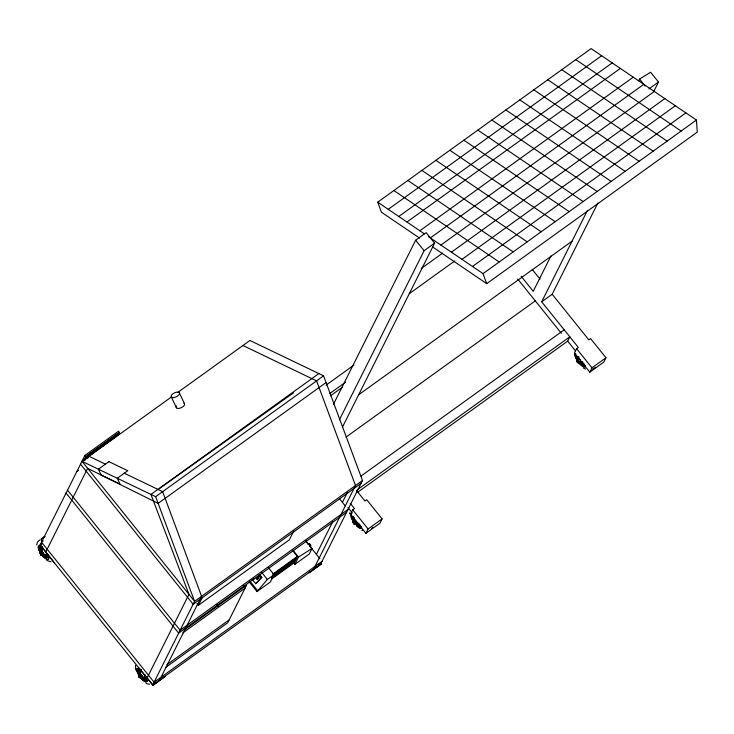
<?xml version="1.0" encoding="UTF-8"?>
<svg xmlns="http://www.w3.org/2000/svg" width="734" height="734" viewBox="0 0 734 734"><rect width="100%" height="100%" fill="white"/><g stroke="black" fill="none" stroke-linecap="round" stroke-linejoin="round"><path stroke-width="1.1" d="M41.407 555.28L42.783 555.354L41.306 552.794L42.242 551.463L40.205 552.023L40.755 554.271M138.698 674.555L139.276 677.188L141.387 678.344L139.799 675.326L140.735 673.995L139.928 673.794L138.588 674.867L140.01 677.473L140.139 676.317M353.65 523.113L354.164 523.59L353.008 520.718L355.045 520.167L354.118 521.489L355.568 524.48C353.926 524.296 359.394 519.571 355.706 524.516M578.933 359.027L577.997 360.357L579.456 363.348C571.391 358.495 584.099 356.926 579.676 363.211C580.466 361.394 575.392 358.908 577.695 360.119C578.676 360.889 579.291 362.468 580.612 361.119M578.043 361.981C576.364 361.045 580.851 365.037 579.465 361.706M41.544 553.831L41.765 555.354L42.902 555.812L41.765 555.354L41.508 554.097M139.304 677.381L138.91 675.775M355.045 522.617L354.678 522.03L355.586 522.837M577.502 362.412L577.181 361.339L578.355 362.88M41.288 553.831C39.92 554.941 43.123 554.298 40.26 553.629M42.875 553.427L43.223 553.344M353.559 522.966C353.54 521.168 354.605 523.92 354.898 524.315M578.346 361.945L578.3 362.468L577.612 361.981M42.618 555.583C43.288 549.417 46.325 560.693 40.205 552.023M139.478 676.032C137.322 674.271 140.91 675.252 141.167 676.987C141.552 679.803 140.469 675.785 142.414 676.087C142.341 681.106 140.864 675.152 138.68 674.693M355.54 524.177L355.228 524.287M36.7 544.977L37.471 541.894L39.847 540.041M349.503 513.681L349.604 512.772M355.247 522.975L352.99 520.865L354.953 522.48M42.829 555.051L42.728 554.656M141.277 677.886L140.763 677.886M579.429 363.046L578.961 362.917M139.699 675.243L139.772 674.812M40.104 552.335L40.673 553.73M139.955 677.207L139.276 675.876M141.277 677.849L141.167 676.987L141.323 677.583M42.636 554.675L41.875 553.326L42.251 553.794M355.439 523.379L355.999 524.434M40.627 553.904L41.324 554.023L41.306 554.776M40.884 553.656L40.93 553.473A8.065 2.569 54.3 0 1 38.397 546.747A8.065 2.569 54.3 0 1 42.132 547.243A8.12 2.587 54.3 0 0 38.287 546.766A8.12 2.587 54.3 0 0 40.893 553.5L41.425 553.555M41.48 554.776L40.948 554.555M43.113 553.812L43.113 553.335M135.533 665.316L135.662 669.968M139.781 676.858L139.065 676.308L140.157 677.849M354.293 523.92C352.696 523.929 353.173 519.81 353.155 521.709M353.604 522.608C354.935 524.443 352.228 520.773 353.302 522.874M353.705 522.259L354.421 523.608M578.465 362.293L578.41 362.963M140.579 678.143C139.414 674.931 140.093 678.381 141.258 678.308M578.777 363.183L578.098 362.844M42.416 547.032L41.398 551.482A2.211 0.706 54.3 0 0 41.48 552.133M42.719 546.913L41.728 551.234A2.211 0.706 54.3 0 0 41.728 551.518M140.91 669.555L139.891 674.005A2.211 0.706 54.3 0 0 139.882 674.289M141.212 669.445L140.222 673.766A2.211 0.706 54.3 0 0 140.212 674.051M578.594 356.816L578.089 359.045A2.211 0.706 54.3 0 0 578.08 359.321M41.159 554.133L40.315 552.197L42.242 553.913M577.686 361.183C576.419 359.376 576.814 360.477 578.117 361.734M41.214 552.711L41.288 552.289M354.017 521.415L354.091 520.984M577.897 360.275L577.97 359.853M40.242 553.454L40.976 553.427M354.55 523.204L354.21 523.975M577.126 361.678L577.291 360.816L578.502 362.779M354.155 523.113L354.228 523.59L353.641 522.883L354.917 524.168L354.733 523.691M577.218 360.871L577.364 361.339M249.266 581.906L257.038 591.576L267.369 579.456L274.03 574.658L268.378 567.63M41.627 539.16A3.945 1.257 54.3 0 1 41.728 538.536L44.792 536.655M118.523 434.556L119.532 432.537L118.495 431.243L84.878 455.438L40.086 545.078L152.883 685.4L165.168 676.353L152.883 685.4M83.896 460.768L85.915 456.731L119.532 432.537M84.548 459.796L86.126 456.658L86.539 457.172L85.098 460.062M86.575 458.759L87.832 456.245L87.208 455.465L117.724 433.5L118.348 434.28L117.89 435.189L119.183 434.253L119.22 432.831M87.796 458.135L88.805 456.126L116.467 436.207M45.71 552.078L87.649 468.329L158.149 503.386L326.061 382.542M117.724 433.5L118.082 434.812L87.566 456.777L87.153 456.254M54.389 562.868L40.26 544.766L41.003 544.233M138.588 667.619L153.039 685.079M139.488 675.078L138.809 674.729L138.799 675.243M145.488 675.014L144.506 676.987L146.892 677.087M147.02 678.106L188.959 594.356L150.938 494.422L318.859 373.578M159.645 680.069L201.584 596.32L162.654 491.652L124.275 473.228M196.978 603.486L198.409 605.256L202.364 597.357M333.493 404.25L415.664 240.211L426.16 232.65L434.601 243.156L342.466 427.087M339.365 419.876L424.105 250.707L434.601 243.156M293.811 530.902L289.361 539.793L198.409 605.256M274.03 574.658L270.36 581.989L257.038 591.576M292.343 550.197L297.343 556.418L296.802 557.501L273.268 574.438M293.38 562.648L294.793 564.409L298.463 557.069L311.987 548.509L305.555 540.508M311.987 548.509L309.234 554.014L294.793 564.409M316.382 554.363L332.768 521.635M342.411 502.386L347.411 492.386M313.565 569.29L355.504 485.541L316.574 380.873L242.936 345.512M362.495 480.504L320.565 564.253L152.644 685.106L194.583 601.357L362.495 480.504L323.566 375.836L249.936 340.475L178.032 392.222M356.43 490.395L364.954 501.001L366.706 499.744L382.102 518.892L379.937 523.223L365.936 533.297L350.54 514.149L352.715 509.818L354.467 508.552L350.228 503.295M365.936 533.297L368.11 528.966L382.102 518.892M550.959 255.937L533.242 291.306L521.186 276.305M638.653 80.859L639.553 79.07L650.627 72.244L658.49 82.025L653.866 91.255M597.889 203.006L552.179 294.251L588.842 339.87L590.595 338.613L605.99 357.761L603.816 362.091L589.824 372.166L574.428 353.008L576.603 348.678L578.346 347.421L541.683 301.812L587.393 210.548M357.972 492.055L567.657 341.145L569.823 336.814L357.357 489.725M589.824 372.166L591.999 367.835L605.99 357.761M139.506 676.977L139.121 676.317M578.897 361.431L578.566 360.889L578.933 361.477M40.911 552.5L40.297 552.665M353.715 521.204L353.109 521.351M577.603 360.073L576.997 360.22M353.586 522.039L353.063 521.626M256.258 578.337L257.9 576.474L258.707 577.493L257.074 579.346L256.258 578.337L259.047 576.685M252.111 579.236L255.689 583.686L261.836 577.227L259.689 574.557M261.836 577.227L255.689 583.686M40.838 554.069L40.407 553.528L41.049 554.005M41.636 553.115L41.37 553.482M41.425 554.886L41.26 554.271M41.71 554.675L41.058 554.179M41.856 554.73L41.095 553.849M139.561 677.482L139.084 676.537M353.559 522.498L354.008 523.819L353.549 522.7M353.467 522.617L354.228 522.865M354.127 522.718L354.467 523.415L354.394 522.938M577.135 361.871L577.997 362.339M419.655 238.146L381.414 212.199L377.726 202.18L591.118 48.6L696.419 120.046L697.3 132.083L486.715 283.645L432.684 246.982M388.258 209.328L601.651 55.747M398.791 216.475L612.184 62.895M406.948 222.007L620.331 68.427M86.539 457.172L87.832 456.245M118.348 434.28L119.642 433.354M82.025 461.328L155.654 496.689L194.583 601.357L82.025 461.328L171.545 396.901M76.795 471.577L78.611 470.274M419.848 230.76L633.24 77.18M430.381 237.908L643.773 84.327M648.865 88.942L658.49 82.025M440.914 245.046L654.297 91.466M421.261 268.497L442.593 253.138M43.278 540.93L41.526 542.187L154.094 682.216L322.006 561.363M451.438 252.193L664.83 98.613M409.288 293.692L454.75 260.965M461.97 259.341L675.363 105.76M472.503 266.479L685.886 112.898M155.654 496.689L323.566 375.836M326.034 385.166L353.871 365.137M428.674 236.752L483.027 273.626L696.419 120.046M329.814 393.507L345.586 382.157M330.428 395.837L342.484 387.157M358.669 394.754L572.061 241.174M346.026 437.106L535.297 300.885M541.683 301.812L552.179 294.251M361.009 476.054L564.198 329.814M361.055 483.394L193.143 604.247L80.575 464.218M348.035 509.387L180.124 630.24L67.556 490.202M346.595 512.277L178.674 633.121L66.115 493.092M184.262 630.029L246.56 585.191L227.76 622.735L165.462 667.573M182.812 632.919L245.119 588.081M350.54 514.149L352.292 512.882L347.989 507.533M272.91 574.006L297.343 556.418M273.048 574.887L296.573 557.95L273.754 574.621M273.525 575.08L296.151 558.803L273.323 575.484M273.112 575.906L295.738 559.62L272.892 576.355M272.672 576.786L295.297 560.501L271.516 577.942M272.158 577.805L294.784 561.519L294.132 562.831L271.507 579.117M166.902 664.683L229.21 619.845M371.523 528.452L373.257 527.205M592.815 369.184L595.412 367.312M159.315 488.624L293.545 392.754M257.074 579.346L258.928 578.245M353.091 522.03L353.889 522.36M46.637 554.427L44.086 554.876A2.211 0.706 54.3 0 1 43.636 554.858M139.121 676.225L140.13 677.308L139.662 676.39M144.846 677.069L142.579 677.409A2.211 0.706 54.3 0 1 142.13 677.381M582.805 362.146L580.778 362.44A2.211 0.706 54.3 0 1 580.328 362.422M358.917 523.278L356.889 523.571A2.211 0.706 54.3 0 1 356.44 523.553M48.398 554.555L46.013 554.454M577.181 361.339L577.979 361.899M41.113 555.06L41.416 554.555M51.013 561.758L46.765 560.464M139.231 676.133L139.781 676.363M140.35 677.262L139.754 676.803M149.507 684.281L145.938 683.446M354.384 524.076L354.935 524.149M361.715 530.251L362.633 530.453M580.034 362.284L580.842 362.477M356.146 523.415L356.953 523.617M43.343 554.711L44.15 554.913M141.836 677.243L142.644 677.445M577.988 361.568L577.438 361.192L577.979 361.394M355.027 520.314L356.724 522.25M42.223 551.61L43.921 553.555M140.717 674.142L142.414 676.087M353.421 522.314L353.742 522.599M578.227 362.468L577.75 362.238M585.594 369.11L583.457 368.028M40.81 553.601L41.398 553.959M41.269 554.849L41.581 555.115M140.533 669.793A8.12 2.587 54.3 0 0 136.781 669.298A8.12 2.587 54.3 0 0 139.387 676.023L139.57 676.188M140.029 677.436L139.231 676.537M89.016 456.291L105.412 464.163M577.539 361.22L578.218 361.908M575.814 59.619L681.115 131.065M561.822 69.684L667.123 141.13M547.83 79.758L653.132 151.204M533.838 89.832L639.14 161.278M519.846 99.897L625.148 171.343M505.854 109.972L611.156 181.417M491.863 120.046L597.164 191.482M477.862 130.111L583.163 201.556M463.87 140.185L569.171 211.631M449.878 150.259L555.179 221.696M435.886 160.324L541.187 231.77M421.894 170.398L527.196 241.844M407.902 180.472L513.204 251.909M393.91 190.537L499.212 261.983M377.726 202.18L424.362 233.825M577.612 362.513L577.098 361.357M40.92 554.95L40.333 553.574M41.489 555.225L40.709 554.73M354.293 523.599L353.742 522.892M354.091 522.259L354.706 523.177M44.893 536.453L41.242 538.894A4.505 1.229 52.8 0 0 41.453 540.499M578.144 362.431L577.429 361.568M353.898 522.544L354.357 523.186M577.19 361.743L577.63 362.394M354.586 522.186L354.898 522.856M353.733 522.727L354.109 523.204M139.552 676.711L139.855 677.207M353.669 523.305L354.091 523.764L353.494 523.214M139.359 677.133L139.781 677.592A1.945 0.624 54.3 0 1 138.754 675.051A1.945 0.624 54.3 0 1 140.845 677.143A1.945 0.624 54.3 0 1 140.075 677.858M639.553 79.07L645.177 86.071M532.205 269.415L540.05 279.159M576.603 348.678L591.999 367.835M517.709 279.003L561.326 333.273M567.657 341.145L575.465 350.87M415.664 240.211L424.105 250.707M352.715 509.818L368.11 528.966M339.539 498.808L345.228 505.882M305.601 540.958L308.473 544.536M309.913 546.316L319.896 558.739M292.747 549.959L298.463 557.069M261.717 572.419L267.369 579.456M258.763 575.107L260.909 577.777M249.753 580.924L257.524 590.595M242.972 585.411L244.404 587.191M217.062 604.733L218.493 606.513M84.878 455.438L85.915 456.731M577.915 361.55L578.328 362.339M355.687 521.489L356.1 522.287M140.396 675.977L140.735 676.445L140.442 676.032M355.843 521.709L356.183 522.25M140.038 676.363L140.396 677.014M139.79 676.537L140.148 677.188M139.295 677.207L138.992 676.711M41.297 554.005L41.609 554.509M40.81 554.684L40.517 554.06L40.599 554.592M43.123 553.133L43.278 553.491M577.759 361.559L577.979 362.082M141.717 675.647L141.277 675.225L141.634 675.711M41.911 553.821L42.141 554.308M579.135 361.844L579.355 362.302M578.3 362.073L578.557 362.798M354.641 522.764L354.724 523.296M179.316 392.718L184.417 403.562M171.343 397.002L176.435 407.838M483.027 273.626L486.715 283.645M139.423 676.482L138.891 676.711L138.735 675.977M183.922 403.186A4.551 2.174 -25.2 0 1 180.72 407.939A4.551 2.174 -25.2 0 1 176.637 405.985M357.229 523.333A2.211 0.706 54.3 0 1 356.449 523.122M354.283 520.828A2.211 0.706 54.3 0 1 354.201 520.177M361.431 526.691A8.12 2.587 54.3 0 1 356.302 525.434A8.065 2.569 54.3 0 0 361.477 526.608M353.696 522.195A8.12 2.587 54.3 0 1 351.219 515.075M358.898 523.837A4.661 1.486 54.3 0 1 356.063 523.828A4.661 1.486 54.3 0 0 357.642 524.984M353.953 520.966A4.661 1.486 54.3 0 1 354.522 517.892M359.825 524.461A6.01 1.918 54.3 0 1 356.173 524.443M353.439 520.745A6.01 1.918 54.3 0 1 353.384 516.442M360.036 525.893A6.01 1.918 54.3 0 1 357.348 525.232M352.623 518.213A6.01 1.918 54.3 0 1 352.604 516.644M358.724 525.25A4.661 1.486 54.3 0 1 358.256 525.25M353.568 519.92A4.661 1.486 54.3 0 1 353.54 517.562M352.715 520.378A8.065 2.569 54.3 0 1 351.329 515.057M578.502 359.458A2.211 0.706 54.3 0 1 578.42 358.807M575.612 353.485A8.12 2.587 54.3 0 0 578.842 362.77A8.12 2.587 54.3 0 0 585.319 365.56A8.065 2.569 54.3 0 1 578.924 362.697M582.484 361.834A4.661 1.486 54.3 0 1 579.952 362.697M577.832 359.825A4.661 1.486 54.3 0 1 579.117 357.265M583.714 363.321A6.01 1.918 54.3 0 1 580.053 363.312M577.328 359.614A6.01 1.918 54.3 0 1 576.667 355.311M584.044 364.11A6.01 1.918 54.3 0 1 580.245 363.174M576.511 357.082A6.01 1.918 54.3 0 1 576.484 355.513M582.897 363.862A4.661 1.486 54.3 0 1 581.53 363.853M580.814 363.348A4.661 1.486 54.3 0 1 580.043 362.633M577.933 359.761A4.661 1.486 54.3 0 1 577.456 358.779M577.144 357.908A4.661 1.486 54.3 0 1 577.419 356.421M576.594 359.247A8.065 2.569 54.3 0 1 575.713 353.467M319.07 564.033A1.055 0.991 26.6 0 1 318.941 564.253M44.416 554.638A2.211 0.706 54.3 0 1 43.967 554.61M42.15 555.207A8.12 2.587 54.3 0 0 47.591 559.381A8.065 2.569 54.3 0 0 47.949 555.152A8.12 2.587 54.3 0 1 47.591 559.381A8.065 2.569 54.3 0 1 42.233 555.133M45.682 554.335A4.652 1.486 54.3 0 1 43.15 555.207M41.049 552.344A4.652 1.486 54.3 0 1 42.324 549.784M46.71 554.555A5.991 1.908 54.3 0 1 43.453 555.675M40.737 551.986A5.991 1.908 54.3 0 1 42.389 548.693M46.627 554.629A6.01 1.918 54.3 0 1 43.361 555.748M40.636 552.051A6.01 1.918 54.3 0 1 42.297 548.738M45.792 554.271A4.661 1.486 54.3 0 1 43.26 555.133M41.141 552.262A4.661 1.486 54.3 0 1 42.425 549.702M46.82 554.491A6.01 1.918 54.3 0 1 44.545 556.537M40.829 551.913A6.01 1.918 54.3 0 1 42.48 548.601M40.645 554.207A1.945 0.624 54.3 0 1 40.709 552.629A1.945 0.624 54.3 0 1 42.581 555.326A1.945 0.624 54.3 0 1 40.939 554.62M142.91 677.17A2.211 0.706 54.3 0 1 142.46 677.143M153.929 683.015A1.055 0.991 26.6 0 1 153.663 683.079M146.396 677.748A8.12 2.587 54.3 0 1 146.075 681.914A8.12 2.587 54.3 0 1 140.644 677.73M144.176 676.867A4.652 1.486 54.3 0 1 141.644 677.73M139.533 674.867A4.652 1.486 54.3 0 1 140.818 672.316M145.204 677.087A5.991 1.908 54.3 0 1 141.946 678.207M139.231 674.509A5.991 1.908 54.3 0 1 140.882 671.215A6.01 1.918 54.3 0 0 139.13 674.574M145.121 677.161A6.01 1.918 54.3 0 1 141.855 678.28M144.286 676.794A4.661 1.486 54.3 0 1 141.754 677.665M139.634 674.794A4.661 1.486 54.3 0 1 140.203 671.72M145.314 677.023A6.01 1.918 54.3 0 1 144.745 680.06M143.965 679.721A6.01 1.918 54.3 0 1 142.047 678.143M138.313 672.05A6.01 1.918 54.3 0 1 140.974 671.133M144.699 678.822A4.661 1.486 54.3 0 1 143.332 678.822M142.616 678.308A4.661 1.486 54.3 0 1 141.845 677.592M139.735 674.729A4.661 1.486 54.3 0 1 139.249 673.748M138.946 672.867A4.661 1.486 54.3 0 1 139.221 671.39M146.442 677.684A8.065 2.569 54.3 0 1 146.13 681.822A8.065 2.569 54.3 0 1 140.726 677.665M138.396 674.216A8.065 2.569 54.3 0 1 140.625 669.775M253.67 577.906A1.165 0.771 59.3 0 1 253.276 579.557M309.152 544.307A1.44 0.459 54.3 0 1 309.546 543.711A1.44 0.459 54.3 0 1 310.812 545.417A1.44 0.459 54.3 0 1 310.198 545.729M308.363 544.298A1.44 0.459 54.3 0 1 309.509 544.793A1.44 0.459 54.3 0 1 310.087 546.445M308.225 544.16A1.651 0.532 54.3 0 1 309.675 544.894A1.651 0.532 54.3 0 1 310.042 546.619M309.142 572.731L321.272 563.996L309.142 572.731M108.907 461.649L98.411 469.2L101.164 475.054L120.037 484.11L117.284 478.256L127.78 470.705L108.907 461.649M41.829 543.811L40.086 545.078L41.829 543.839M173.481 397.608A4.551 2.174 -25.2 0 0 179.536 393.25A4.551 2.174 -25.2 0 0 172.967 393.727A4.551 2.174 -25.2 0 0 173.481 397.608M353.036 522.085A1.945 0.624 54.3 0 0 355.183 524.452A1.945 0.624 54.3 0 0 354.247 521.957A1.945 0.624 54.3 0 0 353.036 522.085M576.915 360.954A1.945 0.624 54.3 0 0 579.062 363.312A1.945 0.624 54.3 0 0 578.126 360.825A1.945 0.624 54.3 0 0 576.915 360.954"/></g></svg>
